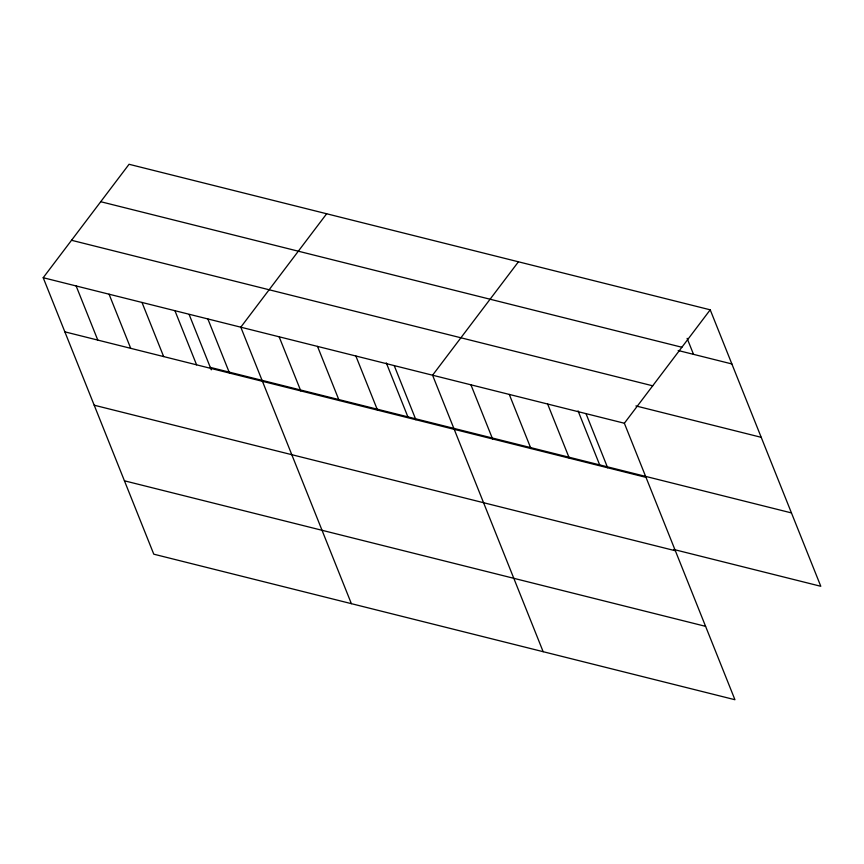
<?xml version="1.0" encoding="UTF-8"?>
<svg xmlns="http://www.w3.org/2000/svg" width="864" height="864" viewBox="0 0 864 864"><rect width="100%" height="100%" fill="white"/><g stroke="black" fill="none" stroke-linecap="round" stroke-linejoin="round"><path stroke-width="1.3" d="M43.2 277.711L624.359 423.241L734.94 699.721L153.781 554.18L43.2 277.711L129.06 164.279L710.219 309.82L820.8 586.289L673.769 549.472M326.657 213.764L240.797 327.186L351.378 603.666M518.432 261.792L432.572 375.214L543.154 651.694M624.359 423.241L710.219 309.82M100.721 201.712L681.88 347.252M678.164 350.503L731.873 363.949M71.528 240.278L652.698 385.808M635.915 405.94L761.216 437.324M210.298 367.384L791.456 512.914M64.854 331.841L646.013 477.371M94.198 405.205L675.356 550.746M124.438 480.805L705.596 626.346M687.118 338.353L693.511 354.337M586.008 413.64L607.651 467.77M578.07 410.897L599.67 464.897M547.646 404.039L569.3 458.158M509.285 394.427L530.939 448.556M470.934 384.826L492.588 438.955M394.222 365.612L415.876 419.742M386.294 362.869L407.884 416.869M355.86 356.011L377.514 410.13M317.509 346.399L339.152 400.529M279.148 336.798L300.802 390.928M207.857 318.946L229.511 373.075M189.173 314.582L211.27 369.824M174.928 310.694L196.582 364.824M141.998 302.454L163.652 356.573M109.069 294.203L130.712 348.332M76.129 285.952L97.783 340.081"/></g></svg>
